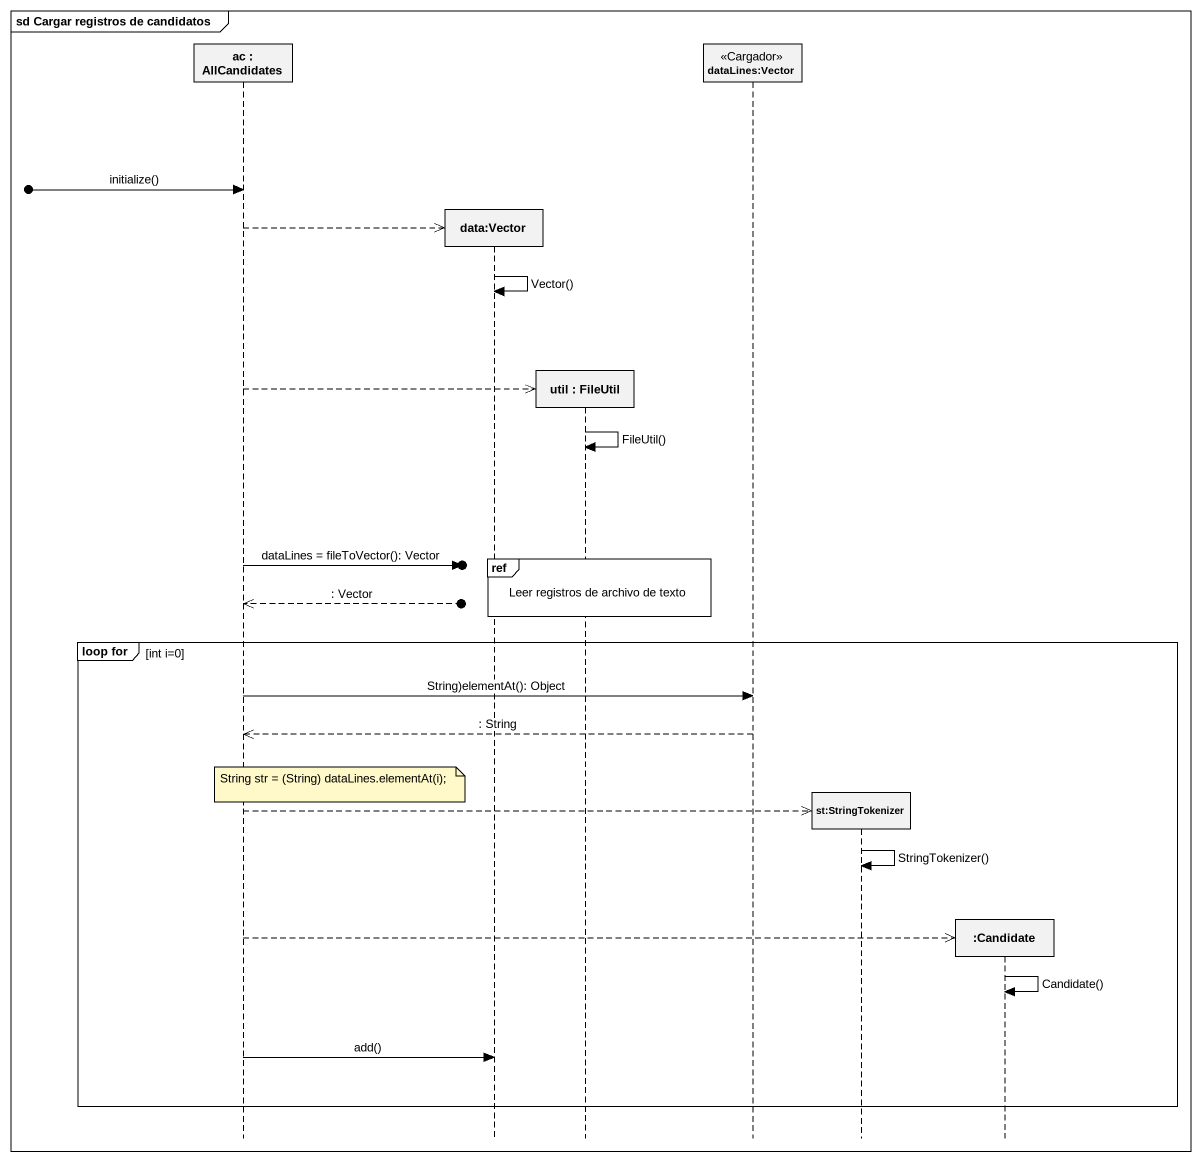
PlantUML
@startuml
mainframe sd Cargar registros de candidatos
hide footbox
participant "ac : AllCandidates" as ac
participant "data:Vector" as data_Vector
participant "util : FileUtil" as util
participant "dataLines:Vector" as dataLines_Vector <<Cargador>>
participant "st:StringTokenizer" as st_StringTokenizer
participant ":Candidate" as Candidate

[o-> ac : initialize()
ac -->> data_Vector **
data_Vector -> data_Vector : Vector()
ac -->> util **
util -> util : FileUtil()
ref over data_Vector, util : Leer registros de archivo de texto
ac ->o] : dataLines = fileToVector(): Vector
ac <<--o] : : Vector
group loop for [int i=0]
  ac -> dataLines_Vector : String)elementAt(): Object
  dataLines_Vector -->> ac : : String
  note over ac : String str = (String) dataLines.elementAt(i);
  ac -->> st_StringTokenizer **
  st_StringTokenizer -> st_StringTokenizer : StringTokenizer()
  ac -->> Candidate **
  Candidate -> Candidate : Candidate()
  ac -> data_Vector : add()
end
@enduml
